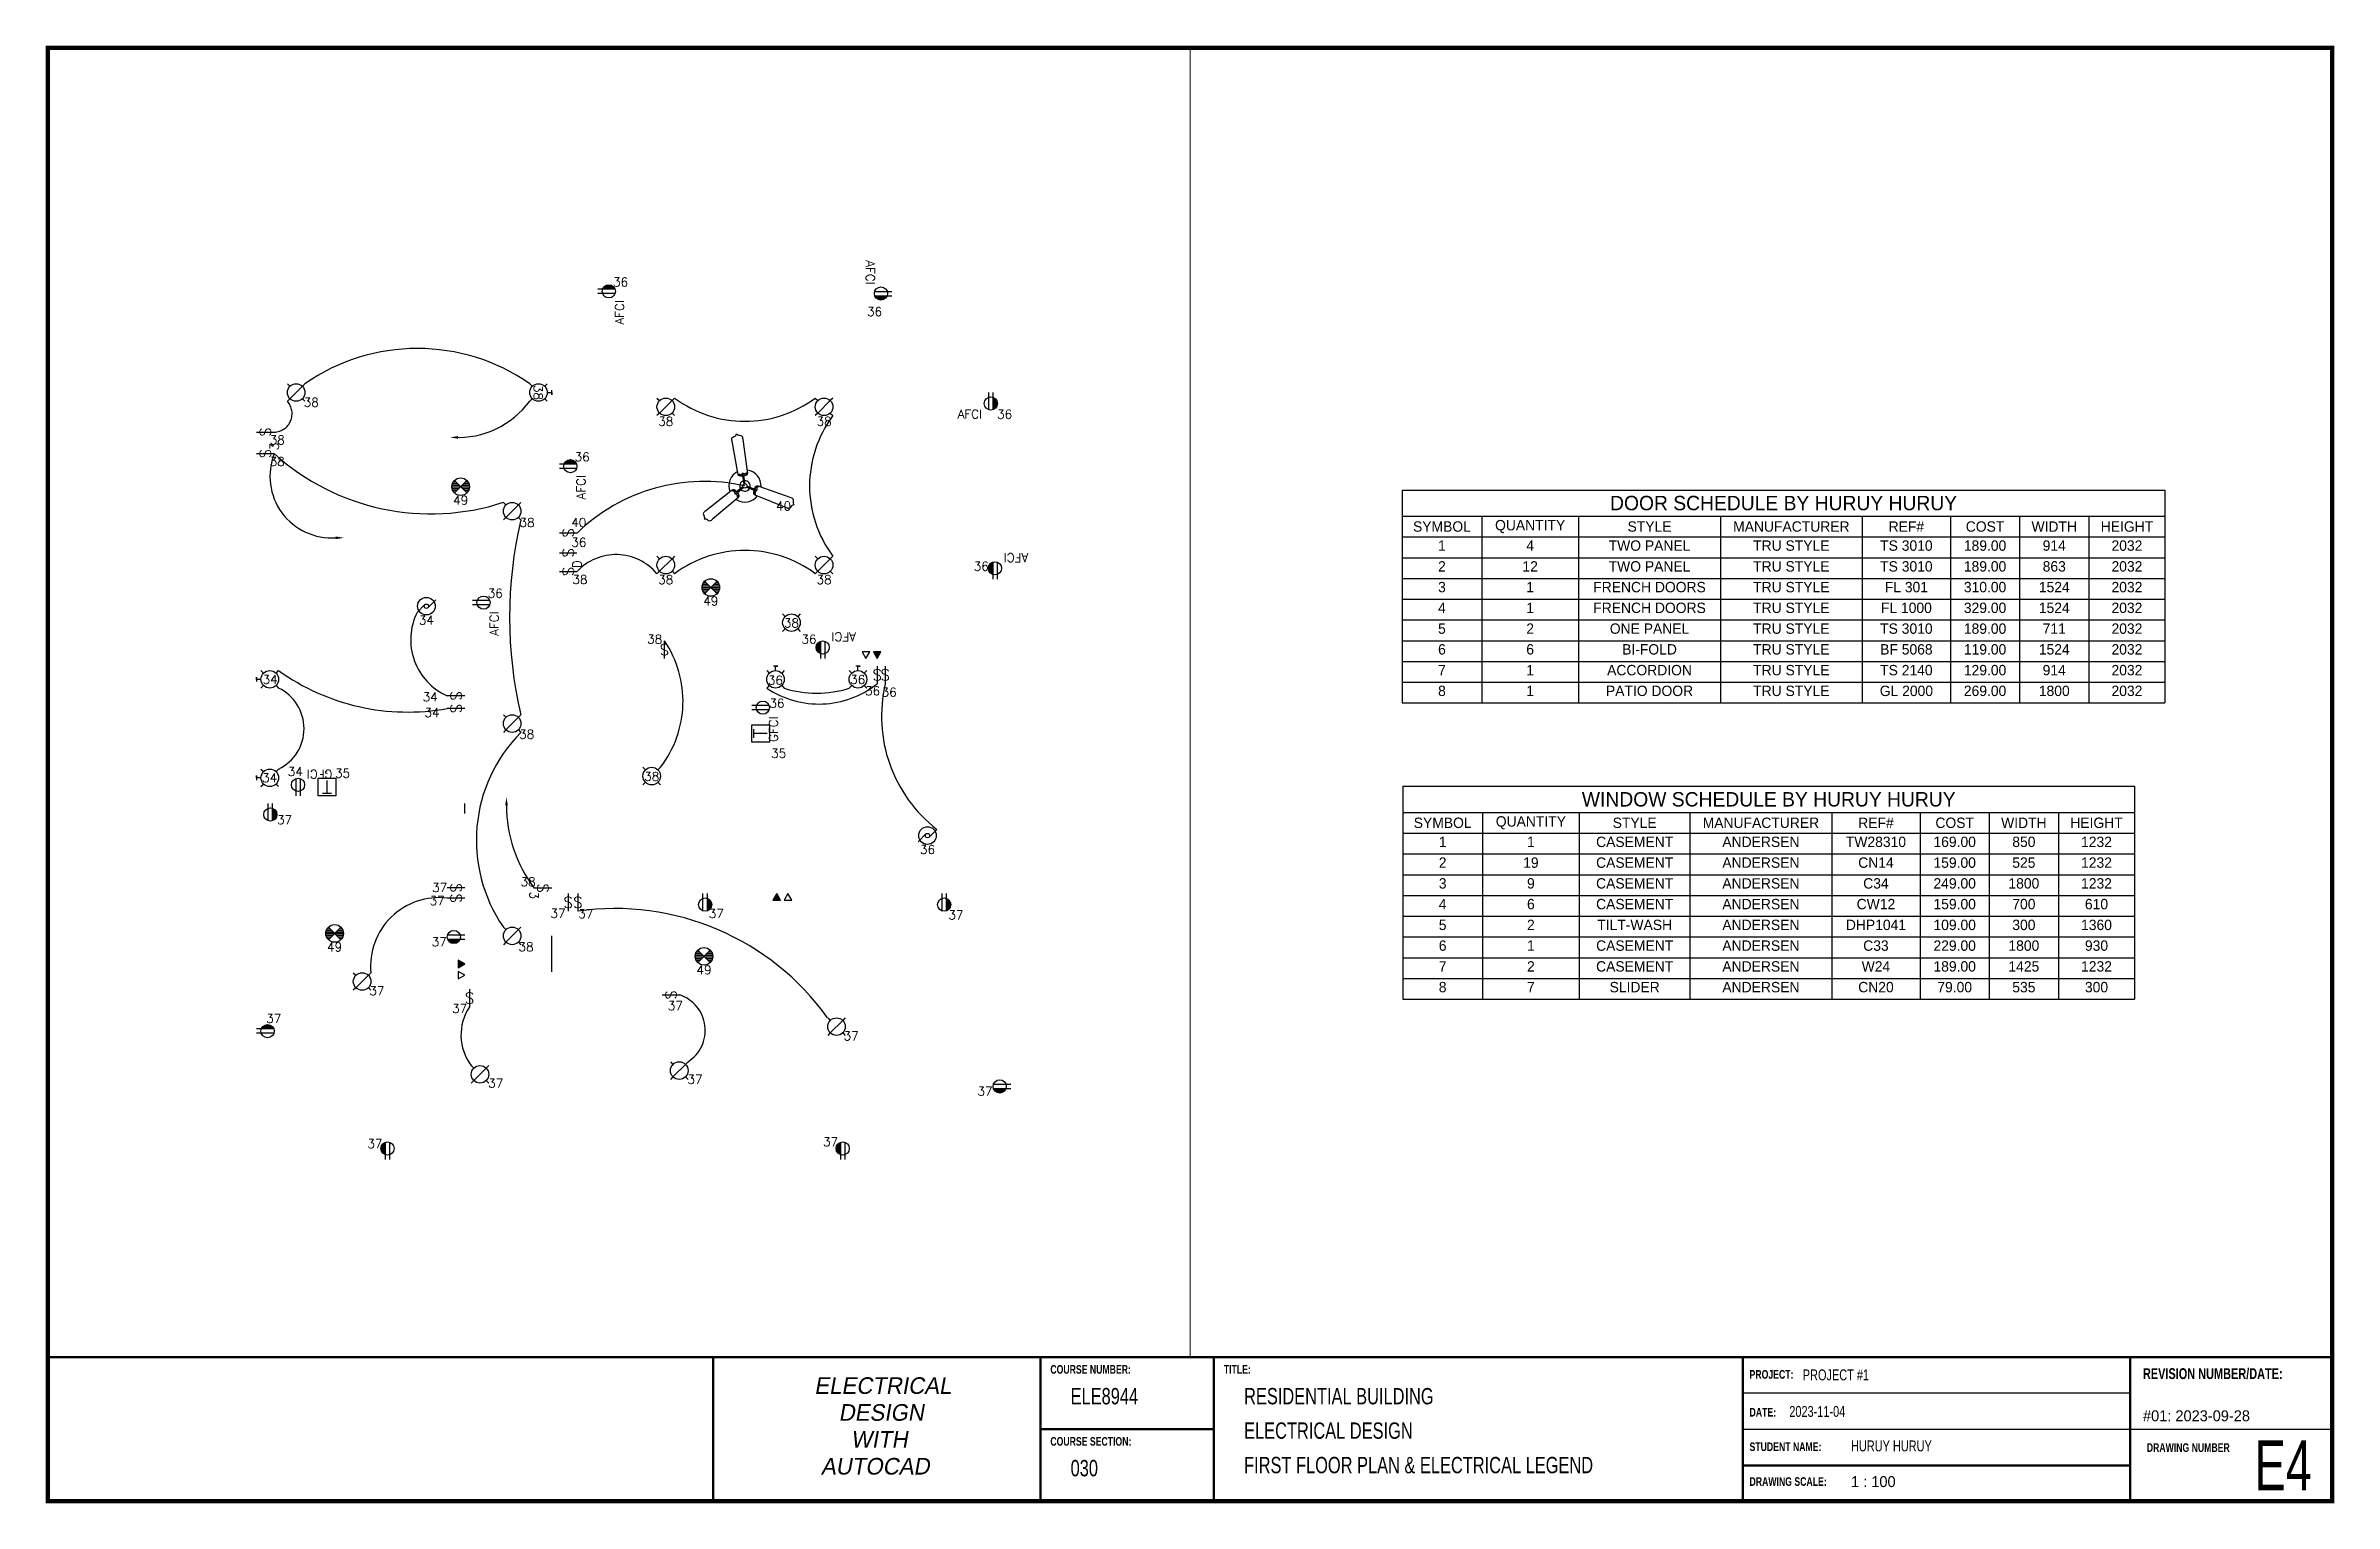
# Paper-space layout 'Second Floor Plan' of a CAD drawing. Header units: millimetres. Extents: x 5 to 418, y 4 to 267.
# The model-space entities are those that its viewports show. They can reach past a viewport. Long polylines and large blocks are cut down to what shows.
import ezdxf
from ezdxf.enums import TextEntityAlignment as Align

# ---------------------------------------------------------------- set-up
doc = ezdxf.new("R2010")
doc.units = ezdxf.units.MM
doc.header["$LTSCALE"] = 150
doc.header["$MEASUREMENT"] = 0
doc.linetypes.add('HIDDEN', pattern=[0.375, 0.25, -0.125])
for name, color, linetype in [('A-TL-LIN-BRDR', 5, 'Continuous'), ('A-TL-LIN-HORZ', 5, 'Continuous'), ('A-TL-LOGO', 5, 'Continuous'), ('A-TL-TXT-ARCH', 250, 'Continuous'), ('A-TL-TXT-RED', 1, 'Continuous'), ('A-VP-VPRT', 5, 'Continuous'), ('E-DA-OUT-SYM', 6, 'Continuous'), ('E-FP-SYM', 1, 'Continuous'), ('E-NL-CLG-SYM', 5, 'Continuous'), ('E-NP-CTL-SYM', 6, 'Continuous'), ('E-NP-OUT-SYM', 3, 'Continuous'), ('E-NW-CTL-CCT', 5, 'HIDDEN'), ('E-NW-CTL-FAN', 3, 'HIDDEN'), ('E-PH-OUT-SYM', 6, 'Continuous'), ('E-SM-TAB-CALC', 7, 'Continuous'), ('E-SM-TAB-DEXT', 7, 'Continuous')]:
    doc.layers.add(name, color=color, linetype=linetype)
doc.styles.add('ARCH', font='comic.ttf', dxfattribs={"height": 9})
doc.styles.add('Arial 0.10', font='arial.ttf', dxfattribs={"height": 0.1})
doc.styles.add('ROMAN S 100', font='romans.shx', dxfattribs={"height": 100})
doc.styles.add('ROMANS 100', font='romans.shx', dxfattribs={"height": 100})
doc.styles.add('ROMANS 125', font='romans.shx', dxfattribs={"height": 125})
doc.styles.add('TITLE', font='_romant.shx', dxfattribs={"oblique": 10, "bigfont": 'bigfont.shx'})
doc.styles.add('UNIV2', font='', dxfattribs={"width": 0.75, "height": 0.09375})
doc.styles.get('UNIV2').set_extended_font_data('Univers-Light-Normal', bold=True)

# ---------------------------------------------------------------- blocks, each defined once
blk = doc.blocks.new('TITLEBLOCK TABLOID 17X11')
at = {"layer": 'A-TL-LIN-BRDR', "const_width": 79.4}
blk.add_lwpolyline([(0, 0), (41910, 0), (41910, 26670), (0, 26670)], close=True, dxfattribs=at)
at = {"layer": 'A-TL-LIN-BRDR', "const_width": 41.5}
for points in [[(-2, 2642), (41910, 2642)], [(12208, 2642), (12208, 0)], [(18210, 2642), (18210, 0)], [(21393, 2642), (21393, 0)], [(31100, 2642), (31100, 0)], [(38207, 2642), (38207, 0)], [(18210, 1321), (21393, 1321)]]:
    blk.add_lwpolyline(points, dxfattribs=at)
at = {"layer": 'A-TL-LIN-HORZ'}
for p, q in [((38207, 1979), (31100, 1979)), ((41910, 1315), (31100, 1315))]:
    blk.add_line(p, q, dxfattribs=at)
at = {"layer": 'A-TL-LIN-HORZ', "const_width": 41.5}
blk.add_lwpolyline([(38207, 652), (31100, 652)], dxfattribs=at)
at = {"layer": 'A-TL-TXT-ARCH', "style": 'ARCH', "width": 0.75}
for tag, p, height in [('PROJECT#', (32199, 2216), 200), ('COURSE', (18765, 1776), 300), ('TITLE1', (21948, 1776), 300), ('YYYY-MM-DD', (31952, 1546), 200), ('TITLE2', (21948, 1143), 300), ('FULL_NAME', (33083, 913), 200), ('SECTION', (18765, 455), 300), ('TITLE3', (21948, 511), 300)]:
    blk.add_attdef(tag, p, '', height=height, dxfattribs=at)
at = {"layer": 'A-TL-TXT-ARCH', "style": 'ARCH'}
for tag, p in [('REVISION', (38440, 1465)), ('SCALE', (33083, 257))]:
    blk.add_attdef(tag, p, '', height=200, dxfattribs=at)
at = {"layer": 'A-TL-TXT-ARCH', "style": 'ARCH', "width": 0.7}
blk.add_attdef('#', text='', height=900, dxfattribs=at).set_placement((41014, 658), align=Align.MIDDLE_CENTER)
at = {"layer": 'A-TL-TXT-RED', "style": 'TITLE', "oblique": 10}
for s, p in [('ELECTRICAL', (14061, 1967)), ('DESIGN', (14508, 1474)), ('WITH ', (14732, 980)), ('AUTOCAD', (14183, 487))]:
    blk.add_text(s, height=304.8, dxfattribs=at).set_placement(p)
at = {"layer": 'A-TL-TXT-RED', "style": 'UNIV2', "width": 0.75}
for s, height, p in [('COURSE NUMBER:', 158.75, (18393, 2337)), ('TITLE:', 158.8, (21576, 2337)), ('PROJECT:', 158.8, (31222, 2245)), ('REVISION NUMBER/DATE:', 200, (38440, 2239)), ('DATE:', 158.8, (31222, 1551)), ('COURSE SECTION:', 158.75, (18393, 1016)), ('STUDENT NAME:', 158.75, (31222, 918)), ('DRAWING NUMBER', 158.75, (38511, 902)), ('DRAWING SCALE:', 158.75, (31222, 279))]:
    blk.add_text(s, height=height, dxfattribs=at).set_placement(p)
blk = doc.blocks.new('*U23')
blk.add_line((0, 0), (0, -200))
at = {"style": 'ROMANS 125'}
blk.add_text('S', height=125, dxfattribs=at).set_placement((0, -100), align=Align.MIDDLE_CENTER)
at = {"style": 'ROMANS 100'}
blk.add_text('D', height=100, dxfattribs=at).set_placement((39, -151), align=Align.TOP_LEFT)
blk.add_attdef('CIRCUIT', text='', height=100, dxfattribs=at).set_placement((1, -234), align=Align.TOP_CENTER)
at = {"style": 'ROMANS 100', "flags": 1}
for tag, p in [('SPECIAL', (1, -469)), ('ROOM', (1, -359))]:
    blk.add_attdef(tag, text='', height=100, dxfattribs=at).set_placement(p, align=Align.TOP_CENTER)
blk = doc.blocks.new('*U64')
for p, q in [((-100, 100), (-71, 71)), ((100, 100), (71, 71)), ((-71, -71), (-100, -100)), ((71, -71), (100, -100))]:
    blk.add_line(p, q)
blk.add_circle((0, 0), 100)
at = {"style": 'ROMANS 100'}
blk.add_attdef('CIRCUIT', text='', height=100, dxfattribs=at).set_placement((0, 0), align=Align.TOP_CENTER)
at = {"style": 'ROMANS 100', "flags": 1}
for tag, p in [('SPECIAL', (0, -235)), ('ROOM', (0, -125))]:
    blk.add_attdef(tag, text='', height=100, dxfattribs=at).set_placement(p, align=Align.TOP_CENTER)
blk = doc.blocks.new('*U65')
for p, q in [((-100, 100), (-71, 71)), ((25, 150), (-25, 150)), ((0, 100), (0, 150)), ((0, 150), (25, 150)), ((100, 100), (71, 71)), ((-71, -71), (-100, -100)), ((71, -71), (100, -100))]:
    blk.add_line(p, q)
blk.add_circle((0, 0), 100)
at = {"style": 'ROMANS 100'}
blk.add_attdef('CIRCUIT', text='', height=100, dxfattribs=at).set_placement((0, 0), align=Align.TOP_CENTER)
at = {"style": 'ROMANS 100', "flags": 1}
for tag, p in [('SPECIAL', (0, -235)), ('ROOM', (0, -125))]:
    blk.add_attdef(tag, text='', height=100, dxfattribs=at).set_placement(p, align=Align.TOP_CENTER)
blk = doc.blocks.new('*U66')
for p, q in [((-100, 100), (-71, 71)), ((-100, 100), (-71, 71)), ((71, 71), (-71, -71)), ((100, 100), (71, 71)), ((100, 100), (71, 71)), ((-71, -71), (-100, -100)), ((-71, -71), (-100, -100)), ((71, -71), (100, -100)), ((71, -71), (100, -100))]:
    blk.add_line(p, q)
blk.add_circle((0, 0), 100)
blk.add_circle((0, 0), 100)
at = {"style": 'ROMANS 100'}
blk.add_attdef('CIRCUIT', text='', height=100, dxfattribs=at).set_placement((0, 0), align=Align.TOP_CENTER)
at = {"style": 'ROMANS 100', "flags": 1}
for tag, p in [('SPECIAL', (0, -235)), ('ROOM', (0, -125))]:
    blk.add_attdef(tag, text='', height=100, dxfattribs=at).set_placement(p, align=Align.TOP_CENTER)
blk = doc.blocks.new('*U20')
blk.add_line((0, 0), (0, -200))
at = {"style": 'ROMANS 125'}
blk.add_text('S', height=125, dxfattribs=at).set_placement((0, -100), align=Align.MIDDLE_CENTER)
at = {"style": 'ROMANS 100'}
blk.add_attdef('CIRCUIT', text='', height=100, dxfattribs=at).set_placement((1, -234), align=Align.TOP_CENTER)
at = {"style": 'ROMANS 100', "flags": 1}
for tag, p in [('SPECIAL', (1, -469)), ('ROOM', (1, -359))]:
    blk.add_attdef(tag, text='', height=100, dxfattribs=at).set_placement(p, align=Align.TOP_CENTER)
blk = doc.blocks.new('EXHAUST FAN')
for p, q in [((-106, -71), (-18, 18)), ((18, -18), (106, 71))]:
    blk.add_line(p, q)
for radius in [100, 25]:
    blk.add_circle((0, 0), radius)
at = {"style": 'ROMANS 100'}
blk.add_attdef('CIRCUIT', text='', height=100, dxfattribs=at).set_placement((0, -159), align=Align.MIDDLE_CENTER)
at = {"style": 'ROMANS 100', "flags": 1}
for tag, p in [('ROOM', (0, -269)), ('SPECIAL', (0, -395))]:
    blk.add_attdef(tag, text='', height=100, dxfattribs=at).set_placement(p, align=Align.MIDDLE_CENTER)
blk = doc.blocks.new('*U82')
for p, q in [((-25, -196), (-25, 0)), ((-25, -196), (-25, 0)), ((25, -196), (25, 0))]:
    blk.add_line(p, q)
blk.add_circle((0, -125), 75)
at = {"style": 'ROMANS 100'}
blk.add_text('GFCI', height=100, dxfattribs=at).set_placement((-100, -196), align=Align.TOP_RIGHT)
blk.add_attdef('CIRCUIT', text='', height=100, dxfattribs=at).set_placement((229, -219), align=Align.TOP_CENTER)
at = {"style": 'ROMANS 100', "flags": 1}
for tag, p in [('SPECIAL', (229, -454)), ('ROOM', (229, -343))]:
    blk.add_attdef(tag, text='', height=100, dxfattribs=at).set_placement(p, align=Align.TOP_CENTER)
blk = doc.blocks.new('*U85')
h = blk.add_hatch(color=256)
h.dxf.hatch_style = 1
h.paths.add_polyline_path([(25, -196, 0.317837), (75, -125, 0.317837), (25, -54)])
for p, q in [((-25, -196), (-25, 0)), ((25, -196), (25, 0))]:
    blk.add_line(p, q)
blk.add_circle((0, -125), 75)
at = {"style": 'ROMANS 100'}
blk.add_text('AFCI', height=100, dxfattribs=at).set_placement((-100, -196), align=Align.TOP_RIGHT)
blk.add_attdef('CIRCUIT', text='', height=100, dxfattribs=at).set_placement((229, -219), align=Align.TOP_CENTER)
at = {"style": 'ROMANS 100', "flags": 1}
for tag, p in [('SPECIAL', (229, -454)), ('ROOM', (229, -343))]:
    blk.add_attdef(tag, text='', height=100, dxfattribs=at).set_placement(p, align=Align.TOP_CENTER)
blk = doc.blocks.new('*U83')
for p, q in [((-25, -196), (-25, 0)), ((-25, -196), (-25, 0)), ((25, -196), (25, 0))]:
    blk.add_line(p, q)
blk.add_circle((0, -125), 75)
at = {"style": 'ROMANS 100'}
blk.add_text('AFCI', height=100, dxfattribs=at).set_placement((-100, -196), align=Align.TOP_RIGHT)
blk.add_attdef('CIRCUIT', text='', height=100, dxfattribs=at).set_placement((229, -219), align=Align.TOP_CENTER)
at = {"style": 'ROMANS 100', "flags": 1}
for tag, p in [('SPECIAL', (229, -454)), ('ROOM', (229, -343))]:
    blk.add_attdef(tag, text='', height=100, dxfattribs=at).set_placement(p, align=Align.TOP_CENTER)
blk = doc.blocks.new('*U79')
for p, q in [((-271, 113), (-184, 80)), ((-266, 126), (-179, 93)), ((-160, 19), (178, -117)), ((-121, 123), (222, 0))]:
    blk.add_line(p, q)
for centre, radius in [((-180, 48), 2.62), ((-169, 82), 3.9), ((-169, 82), 3.9), ((-155, 115), 2.62)]:
    blk.add_circle(centre, radius)
for points in [[(-185, 81), (-188, 36), (-160, 19)], [(-180, 94), (-153, 129), (-121, 123)], [(178, -117), (218, -125), (251, -91), (270, -85)], [(222, 0), (258, -21), (259, -68), (270, -85)]]:
    blk.add_spline(points, degree=3)
for points in [[(-184, 80), (-178, 78), (-187, 63), (-186, 40), (-177, 32), (-168, 30), (-174, 40), (-172, 52), (-168, 64), (-160, 73), (-153, 76)], [(-179, 93), (-173, 91), (-170, 108), (-154, 125), (-142, 125), (-134, 120), (-145, 117), (-151, 107), (-157, 95), (-157, 83), (-153, 76)]]:
    blk.add_open_spline(points, degree=3)
blk = doc.blocks.new('*U78')
at = {"color": 0, "linetype": 'ByBlock', "lineweight": -2, "transparency": 16777216}
for p, rotation in [((-1259, 928), 120), ((-1481, 426), 240)]:
    blk.add_blockref('*U79', p, dxfattribs=dict(at, rotation=rotation))
blk.add_blockref('*U79', (-935, 485), dxfattribs=at)
blk = doc.blocks.new('*U73')
blk.add_circle((0, 0), 24.4)
for radius, start, end in [(183, 116.8306, 201.4366), (59.6, 105.8787, 212.3885), (59.6, 345.8787, 92.3885), (183, 356.8306, 81.4366), (183, 236.8306, 321.4366), (59.6, 225.8787, 332.3885)]:
    blk.add_arc((0, 0), radius, start, end)
blk.add_blockref('*U78', (1225, -613))
at = {"style": 'Arial 0.10'}
blk.add_text('CIRCUIT', height=0.1, dxfattribs=at).set_placement((27, -6), align=Align.BOTTOM_LEFT)
at = {"style": 'ROMAN S 100'}
blk.add_attdef('CIRCUIT', text='', height=100, dxfattribs=at).set_placement((439, -228), align=Align.MIDDLE_CENTER)
at = {"style": 'ROMAN S 100', "flags": 1}
for tag, p in [('SPECIAL', (439, -496)), ('ROOM', (439, -357))]:
    blk.add_attdef(tag, text='', height=100, dxfattribs=at).set_placement(p, align=Align.MIDDLE_CENTER)
blk = doc.blocks.new('*U95')
h = blk.add_hatch(color=256)
h.dxf.hatch_style = 1
h.paths.add_polyline_path([(25, -196, 0.317837), (75, -125, 0.317837), (25, -54)])
for p, q in [((-25, -196), (-25, 0)), ((25, -196), (25, 0))]:
    blk.add_line(p, q)
blk.add_circle((0, -125), 75)
at = {"style": 'ROMANS 100'}
blk.add_attdef('CIRCUIT', text='', height=100, dxfattribs=at).set_placement((229, -219), align=Align.TOP_CENTER)
at = {"style": 'ROMANS 100', "flags": 1}
for tag, p in [('SPECIAL', (229, -454)), ('ROOM', (229, -343))]:
    blk.add_attdef(tag, text='', height=100, dxfattribs=at).set_placement(p, align=Align.TOP_CENTER)
blk = doc.blocks.new('*U21')
blk.add_line((0, 0), (0, -200))
blk.add_line((0, 0), (0, -200))
at = {"style": 'ROMANS 125'}
blk.add_text('S', height=125, dxfattribs=at).set_placement((0, -100), align=Align.MIDDLE_CENTER)
blk.add_text('S', height=125, dxfattribs=at).set_placement((0, -100), align=Align.MIDDLE_CENTER)
at = {"style": 'ROMANS 100'}
blk.add_text('3', height=100, dxfattribs=at).set_placement((39, -151), align=Align.TOP_LEFT)
blk.add_attdef('CIRCUIT', text='', height=100, dxfattribs=at).set_placement((1, -234), align=Align.TOP_CENTER)
at = {"style": 'ROMANS 100', "flags": 1}
for tag, p in [('SPECIAL', (1, -469)), ('ROOM', (1, -359))]:
    blk.add_attdef(tag, text='', height=100, dxfattribs=at).set_placement(p, align=Align.TOP_CENTER)
blk = doc.blocks.new('TERMOSTAT')
for p, q in [((-50, -25), (50, -25)), ((0, -175), (0, -25))]:
    blk.add_line(p, q)
blk.add_lwpolyline([(-100, 0), (100, 0), (100, -200), (-100, -200)], close=True)
at = {"style": 'ROMANS 100'}
blk.add_attdef('CIRCUIT', text='', height=100, dxfattribs=at).set_placement((9, -223), align=Align.TOP_CENTER)
at = {"style": 'ROMANS 100', "flags": 1}
for tag, p in [('ROOM', (9, -374)), ('SPECIAL', (9, -527))]:
    blk.add_attdef(tag, text='', height=100, dxfattribs=at).set_placement(p, align=Align.TOP_CENTER)
blk = doc.blocks.new('SMOKE ALARM & CO DETECTOR')
h = blk.add_hatch()
h.set_pattern_fill('LINE', color=256, scale=150)
h.set_pattern_definition([(0, (-3038.077, -8218.569), (0, 18.75), [])])
h.paths.add_polyline_path([(-71, 71, 0.198912), (-100, 0, 0.198912), (-71, -71), (0, 0)])
h.paths.add_polyline_path([(0, 0), (71, -71, 0.198912), (100, 0, 0.198912), (71, 71)])
for p, q in [((-71, 71), (71, -71)), ((71, 71), (-71, -71))]:
    blk.add_line(p, q)
blk.add_circle((0, 0), 100)
at = {"style": 'ROMANS 100'}
blk.add_attdef('CIRCUIT', text='', height=100, dxfattribs=at).set_placement((0, -154), align=Align.MIDDLE_CENTER)
at = {"style": 'ROMANS 100', "flags": 1}
for tag, p in [('ROOM', (0, -273)), ('SPECIAL', (0, -389))]:
    blk.add_attdef(tag, text='', height=100, dxfattribs=at).set_placement(p, align=Align.MIDDLE_CENTER)
blk = doc.blocks.new('*U62')
blk.add_lwpolyline([(0, 0), (-43, -75), (43, -75)], close=True)
at = {"style": 'ROMANS 100', "flags": 1}
for tag, p in [('SPECIAL', (4, -207)), ('ROOM', (4, -97))]:
    blk.add_attdef(tag, text='', height=100, dxfattribs=at).set_placement(p, align=Align.TOP_CENTER)
blk = doc.blocks.new('COMMUNICATION')
h = blk.add_hatch(color=256)
h.dxf.hatch_style = 1
h.paths.add_polyline_path([(-43, -75), (43, -75), (0, 0)])
blk.add_lwpolyline([(0, 0), (-43, -75), (43, -75)], close=True)
at = {"style": 'ROMANS 100', "flags": 1}
for tag, p in [('SPECIAL', (4, -207)), ('ROOM', (4, -97))]:
    blk.add_attdef(tag, text='', height=100, dxfattribs=at).set_placement(p, align=Align.TOP_CENTER)
blk = doc.blocks.new('*T126')
at = {"layer": 'E-SM-TAB-CALC', "color": 0, "linetype": 'ByBlock', "lineweight": -2, "transparency": 16777216}
for p, q in [((0, 0), (13759, 0)), ((0, 0), (0, -3841)), ((13759, 0), (13759, -3841)), ((0, -471), (13759, -471)), ((1435, -471), (1435, -3841)), ((3182, -471), (3182, -3841)), ((5741, -471), (5741, -3841)), ((8299, -471), (8299, -3841)), ((9890, -471), (9890, -3841)), ((11138, -471), (11138, -3841)), ((12386, -471), (12386, -3841)), ((0, -846), (13759, -846)), ((0, -1220), (13759, -1220)), ((0, -1595), (13759, -1595)), ((0, -1969), (13759, -1969)), ((0, -2343), (13759, -2343)), ((0, -2718), (13759, -2718)), ((0, -3092), (13759, -3092)), ((0, -3467), (13759, -3467)), ((0, -3841), (13759, -3841))]:
    blk.add_line(p, q, dxfattribs=at)
at = {"layer": 'E-SM-TAB-CALC', "color": 0, "transparency": 16777216}
for s, insert, char_height, width, attachment_point in [('DOOR SCHEDULE BY HURUY HURUY ', (6880, -236), 260, 13634.4, 5), ('SYMBOL', (718, -659), 187.2, 1310.4, 5), ('QUANTITY', (2309, -659), 187.2, 1622.4, 5), ('STYLE', (4462, -659), 187.2, 2433.6, 5), ('MANUFACTURER', (7020, -659), 187.2, 2433.6, 5), ('REF#', (9095, -659), 187.2, 1466.4, 5), ('COST', (10514, -659), 187.2, 1123.2, 5), ('WIDTH', (11762, -659), 187.2, 1123.2, 5), ('HEIGHT', (13073, -659), 187.2, 1248, 5), ('1', (718, -908), 187, 1310.4, 2), ('4', (2309, -908), 187, 1622.4, 2), ('TWO PANEL', (4462, -908), 187.2, 2433.6, 2), ('TRU STYLE', (7020, -908), 187.2, 2433.6, 2), ('TS 3010', (9095, -908), 187.2, 1466.4, 2), ('189.00', (10514, -908), 187.2, 1123.2, 2), ('914', (11762, -908), 187.2, 1123.2, 2), ('2032', (13073, -908), 187.2, 1248, 2), ('2', (718, -1283), 187, 1310.4, 2), ('12', (2309, -1283), 187.2, 1622.4, 2), ('TWO PANEL', (4462, -1283), 187.2, 2433.6, 2), ('TRU STYLE', (7020, -1283), 187.2, 2433.6, 2), ('TS 3010', (9095, -1283), 187.2, 1466.4, 2), ('189.00', (10514, -1283), 187.2, 1123.2, 2), ('863', (11762, -1283), 187.2, 1123.2, 2), ('2032', (13073, -1283), 187.2, 1248, 2), ('3', (718, -1657), 187, 1310.4, 2), ('1', (2309, -1657), 187, 1622.4, 2), ('FRENCH DOORS', (4462, -1657), 187.2, 2433.6, 2), ('TRU STYLE', (7020, -1657), 187.2, 2433.6, 2), ('FL 301', (9095, -1657), 187.2, 1466.4, 2), ('310.00', (10514, -1657), 187.2, 1123.2, 2), ('1524', (11762, -1657), 187.2, 1123.2, 2), ('2032', (13073, -1657), 187.2, 1248, 2), ('4', (718, -2031), 187, 1310.4, 2), ('1', (2309, -2031), 187, 1622.4, 2), ('FRENCH DOORS', (4462, -2031), 187.2, 2433.6, 2), ('TRU STYLE', (7020, -2031), 187.2, 2433.6, 2), ('FL 1000', (9095, -2031), 187.2, 1466.4, 2), ('329.00', (10514, -2031), 187.2, 1123.2, 2), ('1524', (11762, -2031), 187.2, 1123.2, 2), ('2032', (13073, -2031), 187.2, 1248, 2), ('5', (718, -2406), 187, 1310.4, 2), ('2', (2309, -2406), 187, 1622.4, 2), ('ONE PANEL', (4462, -2406), 187.2, 2433.6, 2), ('TRU STYLE', (7020, -2406), 187.2, 2433.6, 2), ('TS 3010', (9095, -2406), 187.2, 1466.4, 2), ('189.00', (10514, -2406), 187.2, 1123.2, 2), ('711', (11762, -2406), 187.2, 1123.2, 2), ('2032', (13073, -2406), 187.2, 1248, 2), ('6', (718, -2780), 187, 1310.4, 2), ('6', (2309, -2780), 187, 1622.4, 2), ('BI-FOLD', (4462, -2780), 187.2, 2433.6, 2), ('TRU STYLE', (7020, -2780), 187.2, 2433.6, 2), ('BF 5068', (9095, -2780), 187.2, 1466.4, 2), ('119.00', (10514, -2780), 187.2, 1123.2, 2), ('1524', (11762, -2780), 187.2, 1123.2, 2), ('2032', (13073, -2780), 187.2, 1248, 2), ('7', (718, -3155), 187, 1310.4, 2), ('1', (2309, -3155), 187, 1622.4, 2), ('ACCORDION', (4462, -3155), 187.2, 2433.6, 2), ('TRU STYLE', (7020, -3155), 187.2, 2433.6, 2), ('TS 2140', (9095, -3155), 187.2, 1466.4, 2), ('129.00', (10514, -3155), 187.2, 1123.2, 2), ('914', (11762, -3155), 187.2, 1123.2, 2), ('2032', (13073, -3155), 187.2, 1248, 2), ('8', (718, -3529), 187, 1310.4, 2), ('1', (2309, -3529), 187, 1622.4, 2), ('PATIO DOOR', (4462, -3529), 187.2, 2433.6, 2), ('TRU STYLE', (7020, -3529), 187.2, 2433.6, 2), ('GL 2000', (9095, -3529), 187.2, 1466.4, 2), ('269.00', (10514, -3529), 187.2, 1123.2, 2), ('1800', (11762, -3529), 187.2, 1123.2, 2), ('2032', (13073, -3529), 187.2, 1248, 2)]:
    blk.add_mtext(s, dxfattribs=dict(at, insert=insert, char_height=char_height, width=width, attachment_point=attachment_point))
blk = doc.blocks.new('*T127')
at = {"layer": 'E-SM-TAB-DEXT', "color": 0, "linetype": 'ByBlock', "lineweight": -2, "transparency": 16777216}
for p, q in [((0, 0), (13198, 0)), ((0, 0), (0, -3841)), ((13198, 0), (13198, -3841)), ((0, -471), (13198, -471)), ((1435, -471), (1435, -3841)), ((3182, -471), (3182, -3841)), ((5179, -471), (5179, -3841)), ((7738, -471), (7738, -3841)), ((9329, -471), (9329, -3841)), ((10577, -471), (10577, -3841)), ((11825, -471), (11825, -3841)), ((0, -846), (13198, -846)), ((0, -1220), (13198, -1220)), ((0, -1595), (13198, -1595)), ((0, -1969), (13198, -1969)), ((0, -2343), (13198, -2343)), ((0, -2718), (13198, -2718)), ((0, -3092), (13198, -3092)), ((0, -3467), (13198, -3467)), ((0, -3841), (13198, -3841))]:
    blk.add_line(p, q, dxfattribs=at)
at = {"layer": 'E-SM-TAB-DEXT', "color": 0, "transparency": 16777216}
for s, insert, char_height, width, attachment_point in [('WINDOW SCHEDULE BY HURUY HURUY ', (6599, -236), 260, 13072.8, 5), ('SYMBOL', (718, -659), 187.2, 1310.4, 5), ('QUANTITY', (2309, -659), 187.2, 1622.4, 5), ('STYLE', (4181, -659), 187.2, 1872, 5), ('MANUFACTURER', (6458, -659), 187.2, 2433.6, 5), ('REF#', (8533, -659), 187.2, 1466.4, 5), ('COST', (9953, -659), 187.2, 1123.2, 5), ('WIDTH', (11201, -659), 187.2, 1123.2, 5), ('HEIGHT', (12511, -659), 187.2, 1248, 5), ('1', (718, -908), 187, 1310.4, 2), ('1', (2309, -908), 187, 1622.4, 2), ('CASEMENT', (4181, -908), 187.2, 1872, 2), ('ANDERSEN', (6458, -908), 187.2, 2433.6, 2), ('TW28310', (8533, -908), 187.2, 1466.4, 2), ('169.00', (9953, -908), 187.2, 1123.2, 2), ('850', (11201, -908), 187.2, 1123.2, 2), ('1232', (12511, -908), 187.2, 1248, 2), ('2', (718, -1283), 187, 1310.4, 2), ('19', (2309, -1283), 187.2, 1622.4, 2), ('CASEMENT', (4181, -1283), 187.2, 1872, 2), ('ANDERSEN', (6458, -1283), 187.2, 2433.6, 2), ('CN14', (8533, -1283), 187.2, 1466.4, 2), ('159.00', (9953, -1283), 187.2, 1123.2, 2), ('525', (11201, -1283), 187.2, 1123.2, 2), ('1232', (12511, -1283), 187.2, 1248, 2), ('3', (718, -1657), 187, 1310.4, 2), ('9', (2309, -1657), 187, 1622.4, 2), ('CASEMENT', (4181, -1657), 187.2, 1872, 2), ('ANDERSEN', (6458, -1657), 187.2, 2433.6, 2), ('C34', (8533, -1657), 187.2, 1466.4, 2), ('249.00', (9953, -1657), 187.2, 1123.2, 2), ('1800', (11201, -1657), 187.2, 1123.2, 2), ('1232', (12511, -1657), 187.2, 1248, 2), ('4', (718, -2031), 187, 1310.4, 2), ('6', (2309, -2031), 187, 1622.4, 2), ('CASEMENT', (4181, -2031), 187.2, 1872, 2), ('ANDERSEN', (6458, -2031), 187.2, 2433.6, 2), ('CW12', (8533, -2031), 187.2, 1466.4, 2), ('159.00', (9953, -2031), 187.2, 1123.2, 2), ('700', (11201, -2031), 187.2, 1123.2, 2), ('610', (12511, -2031), 187.2, 1248, 2), ('5', (718, -2406), 187, 1310.4, 2), ('2', (2309, -2406), 187, 1622.4, 2), ('TILT-WASH', (4181, -2406), 187.2, 1872, 2), ('ANDERSEN', (6458, -2406), 187.2, 2433.6, 2), ('DHP1041', (8533, -2406), 187.2, 1466.4, 2), ('109.00', (9953, -2406), 187.2, 1123.2, 2), ('300', (11201, -2406), 187.2, 1123.2, 2), ('1360', (12511, -2406), 187.2, 1248, 2), ('6', (718, -2780), 187, 1310.4, 2), ('1', (2309, -2780), 187, 1622.4, 2), ('CASEMENT', (4181, -2780), 187.2, 1872, 2), ('ANDERSEN', (6458, -2780), 187.2, 2433.6, 2), ('C33', (8533, -2780), 187.2, 1466.4, 2), ('229.00', (9953, -2780), 187.2, 1123.2, 2), ('1800', (11201, -2780), 187.2, 1123.2, 2), ('930', (12511, -2780), 187.2, 1248, 2), ('7', (718, -3155), 187, 1310.4, 2), ('2', (2309, -3155), 187, 1622.4, 2), ('CASEMENT', (4181, -3155), 187.2, 1872, 2), ('ANDERSEN', (6458, -3155), 187.2, 2433.6, 2), ('W24', (8533, -3155), 187.2, 1466.4, 2), ('189.00', (9953, -3155), 187.2, 1123.2, 2), ('1425', (11201, -3155), 187.2, 1123.2, 2), ('1232', (12511, -3155), 187.2, 1248, 2), ('8', (718, -3529), 187, 1310.4, 2), ('7', (2309, -3529), 187, 1622.4, 2), ('SLIDER', (4181, -3529), 187.2, 1872, 2), ('ANDERSEN', (6458, -3529), 187.2, 2433.6, 2), ('CN20', (8533, -3529), 187.2, 1466.4, 2), ('79.00', (9953, -3529), 187.2, 1123.2, 2), ('535', (11201, -3529), 187.2, 1123.2, 2), ('300', (12511, -3529), 187.2, 1248, 2)]:
    blk.add_mtext(s, dxfattribs=dict(at, insert=insert, char_height=char_height, width=width, attachment_point=attachment_point))

msp = doc.modelspace()

# ---------------------------------------------------------------- linework, layer by layer
at = {"layer": 'E-NL-CLG-SYM'}
msp.add_line((60332, 17074), (60332, 17187), dxfattribs=at)
at = {"layer": 'E-NW-CTL-CCT'}
msp.add_line((61320, 15274), (61320, 15681), dxfattribs=at)
for centre, radius, start, end in [((59792, 20121), 2241, 55.2329, 124.7671), ((58158, 21621), 210, 271.4956, 42.1072), ((60254, 22366), 1015, 267.1056, 323.4761), ((63517, 22875), 1341, 233.3621, 306.6379), ((65593, 20799), 1341, 143.3621, 216.6379), ((58817, 20909), 701, 158.5162, 273.9256), ((59945, 23136), 2655, 227.8846, 288.1086), ((65614, 19304), 4774, 166.5828, 193.4172), ((63517, 18724), 1341, 53.3621, 126.6379), ((62051, 19413), 605, 39.6437, 137.1344), ((61587, 18349), 1226, 322.325, 34.1324), ((59682, 20746), 2519, 234.3323, 280.2899), ((57995, 18039), 509, 295.4114, 64.5886), ((64359, 19382), 1064, 236.0244, 308.5313), ((64333, 19644), 1203, 252.1525, 287.8475), ((62203, 16768), 1740, 135.1137, 214.5703), ((62380, 17167), 1574, 180, 216.8212), ((60038, 15338), 778, 83.0638, 185.6094), ((62038, 13015), 2977, 35.6363, 98.1338), ((60866, 14554), 578, 146.3316, 216.9919), ((62642, 14607), 424, 302.4934, 71.541)]:
    msp.add_arc(centre, radius, start, end, dxfattribs=at)
for points in [[(60254, 21336), (60254, 21366), (60164, 21351)], [(58865, 20224), (58865, 20194), (58955, 20209)], [(60791, 17167), (60821, 17167), (60806, 17257)]]:
    msp.add_solid(points, dxfattribs=at)
at = {"layer": 'E-NW-CTL-FAN'}
for centre, radius, start, end in [((63058, 18764), 2086, 77.2832, 134.0409), ((60416, 19050), 700, 153.6149, 246.0725), ((66695, 18177), 1625, 166.7419, 232.1999)]:
    msp.add_arc(centre, radius, start, end, dxfattribs=at)

# ---------------------------------------------------------------- block references
for name, p in [('*T126', (33091, -12230)), ('*T127', (33104, -17575))]:
    msp.add_blockref(name, p)
at = {"layer": 'E-DA-OUT-SYM'}
for p, rotation in [((65021, 18837), 180), ((60332, 15362), 270)]:
    msp.add_blockref('COMMUNICATION', p, dxfattribs=dict(at, rotation=rotation))
msp.add_blockref('COMMUNICATION', (63878, 16162), dxfattribs=at)
at = {"layer": 'E-FP-SYM'}
for p in [(60285, 20790), (63129, 19644), (58851, 15709), (63052, 15448)]:
    msp.add_blockref('SMOKE ALARM & CO DETECTOR', p, dxfattribs=at).add_auto_attribs({'CIRCUIT': '49'})
at = {"layer": 'E-NL-CLG-SYM'}
ref = msp.add_blockref('*U66', (58414, 21862), dxfattribs=at)
ref.add_attrib('CIRCUIT', '38', dxfattribs={"layer": '0', "height": 100, "style": 'ROMANS 100'}).set_placement((58585, 21800), align=Align.TOP_CENTER)
ref = msp.add_blockref('*U65', (61170, 21862), dxfattribs=dict(at, rotation=270))
ref.add_attrib('CIRCUIT', '38', dxfattribs={"layer": '0', "height": 100, "rotation": 270, "style": 'ROMANS 100'}).set_placement((61216, 21862), align=Align.TOP_CENTER)
ref = msp.add_blockref('*U66', (62617, 21699), dxfattribs=at)
ref.add_attrib('CIRCUIT', '38', dxfattribs={"layer": '0', "height": 100, "style": 'ROMANS 100'}).set_placement((62617, 21583), align=Align.TOP_CENTER)
ref = msp.add_blockref('*U66', (64417, 21699), dxfattribs=at)
ref.add_attrib('CIRCUIT', '38', dxfattribs={"layer": '0', "height": 100, "style": 'ROMANS 100'}).set_placement((64417, 21583), align=Align.TOP_CENTER)
ref = msp.add_blockref('*U20', (57964, 21412), dxfattribs=dict(at, rotation=90.00000000000001))
ref.add_attrib('CIRCUIT', '38', dxfattribs={"layer": '0', "height": 100, "style": 'ROMANS 100'}).set_placement((58198, 21372), align=Align.TOP_CENTER)
ref = msp.add_blockref('*U21', (57964, 21166), dxfattribs=dict(at, rotation=90.00000000000001))
ref.add_attrib('CIRCUIT', '38', dxfattribs={"layer": '0', "height": 100, "style": 'ROMANS 100'}).set_placement((58198, 21126), align=Align.TOP_CENTER)
ref = msp.add_blockref('*U66', (60870, 20512), dxfattribs=at)
ref.add_attrib('CIRCUIT', '38', dxfattribs={"layer": '0', "height": 100, "style": 'ROMANS 100'}).set_placement((61040, 20432), align=Align.TOP_CENTER)
ref = msp.add_blockref('*U23', (61407, 19825), dxfattribs=dict(at, rotation=90.00000000000001))
ref.add_attrib('CIRCUIT', '38', dxfattribs={"layer": '0', "height": 100, "style": 'ROMANS 100'}).set_placement((61641, 19785), align=Align.TOP_CENTER)
ref = msp.add_blockref('*U66', (62617, 19899), dxfattribs=at)
ref.add_attrib('CIRCUIT', '38', dxfattribs={"layer": '0', "height": 100, "style": 'ROMANS 100'}).set_placement((62617, 19783), align=Align.TOP_CENTER)
ref = msp.add_blockref('*U66', (64417, 19899), dxfattribs=at)
ref.add_attrib('CIRCUIT', '38', dxfattribs={"layer": '0', "height": 100, "style": 'ROMANS 100'}).set_placement((64417, 19783), align=Align.TOP_CENTER)
ref = msp.add_blockref('*U64', (64046, 19244), dxfattribs=at)
ref.add_attrib('CIRCUIT', '38', dxfattribs={"layer": '0', "height": 100, "style": 'ROMANS 100'}).set_placement((64046, 19290), align=Align.TOP_CENTER)
ref = msp.add_blockref('*U20', (62602, 18837), dxfattribs=dict(at, rotation=180))
ref.add_attrib('CIRCUIT', '38', dxfattribs={"layer": '0', "height": 100, "style": 'ROMANS 100'}).set_placement((62491, 19106), align=Align.TOP_CENTER)
ref = msp.add_blockref('*U65', (63865, 18599), dxfattribs=at)
ref.add_attrib('CIRCUIT', '36', dxfattribs={"layer": '0', "height": 100, "style": 'ROMANS 100'}).set_placement((63864, 18639), align=Align.TOP_CENTER)
ref = msp.add_blockref('*U65', (64802, 18599), dxfattribs=at)
ref.add_attrib('CIRCUIT', '36', dxfattribs={"layer": '0', "height": 100, "style": 'ROMANS 100'}).set_placement((64799, 18647), align=Align.TOP_CENTER)
ref = msp.add_blockref('*U20', (65022, 18749), dxfattribs=at)
ref.add_attrib('CIRCUIT', '36', dxfattribs={"layer": '0', "height": 100, "style": 'ROMANS 100'}).set_placement((64968, 18518), align=Align.TOP_CENTER)
ref = msp.add_blockref('*U65', (58114, 18599), dxfattribs=dict(at, rotation=90.00000000000001))
ref.add_attrib('CIRCUIT', '34', dxfattribs={"layer": '0', "height": 100, "style": 'ROMANS 100'}).set_placement((58118, 18648), align=Align.TOP_CENTER)
ref = msp.add_blockref('*U20', (60332, 18267), dxfattribs=dict(at, rotation=270))
ref.add_attrib('CIRCUIT', '34', dxfattribs={"layer": '0', "height": 100, "style": 'ROMANS 100'}).set_placement((59959, 18270), align=Align.TOP_CENTER)
ref = msp.add_blockref('*U66', (60870, 18096), dxfattribs=at)
ref.add_attrib('CIRCUIT', '38', dxfattribs={"layer": '0', "height": 100, "style": 'ROMANS 100'}).set_placement((61035, 18024), align=Align.TOP_CENTER)
ref = msp.add_blockref('*U65', (58114, 17479), dxfattribs=dict(at, rotation=90.00000000000001))
ref.add_attrib('CIRCUIT', '34', dxfattribs={"layer": '0', "height": 100, "style": 'ROMANS 100'}).set_placement((58112, 17529), align=Align.TOP_CENTER)
ref = msp.add_blockref('*U64', (62457, 17499), dxfattribs=at)
ref.add_attrib('CIRCUIT', '38', dxfattribs={"layer": '0', "height": 100, "style": 'ROMANS 100'}).set_placement((62457, 17545), align=Align.TOP_CENTER)
ref = msp.add_blockref('*U20', (60332, 16110), dxfattribs=dict(at, rotation=270))
ref.add_attrib('CIRCUIT', '37', dxfattribs={"layer": '0', "height": 100, "style": 'ROMANS 100'}).set_placement((60017, 16131), align=Align.TOP_CENTER)
ref = msp.add_blockref('*U21', (61320, 16224), dxfattribs=dict(at, rotation=270))
ref.add_attrib('CIRCUIT', '38', dxfattribs={"layer": '0', "height": 100, "style": 'ROMANS 100'}).set_placement((61052, 16345), align=Align.TOP_CENTER)
ref = msp.add_blockref('*U20', (61617, 16162), dxfattribs=at)
ref.add_attrib('CIRCUIT', '37', dxfattribs={"layer": '0', "height": 100, "style": 'ROMANS 100'}).set_placement((61707, 15983), align=Align.TOP_CENTER)
ref = msp.add_blockref('*U66', (60870, 15681), dxfattribs=at)
ref.add_attrib('CIRCUIT', '38', dxfattribs={"layer": '0', "height": 100, "style": 'ROMANS 100'}).set_placement((61028, 15607), align=Align.TOP_CENTER)
ref = msp.add_blockref('*U66', (59164, 15162), dxfattribs=at)
ref.add_attrib('CIRCUIT', '37', dxfattribs={"layer": '0', "height": 100, "style": 'ROMANS 100'}).set_placement((59332, 15106), align=Align.TOP_CENTER)
ref = msp.add_blockref('*U20', (60385, 15074), dxfattribs=at)
ref.add_attrib('CIRCUIT', '37', dxfattribs={"layer": '0', "height": 100, "style": 'ROMANS 100'}).set_placement((60272, 14904), align=Align.TOP_CENTER)
ref = msp.add_blockref('*U20', (62576, 15009), dxfattribs=dict(at, rotation=90.00000000000001))
ref.add_attrib('CIRCUIT', '37', dxfattribs={"layer": '0', "height": 100, "style": 'ROMANS 100'}).set_placement((62725, 14937), align=Align.TOP_CENTER)
ref = msp.add_blockref('*U66', (64558, 14649), dxfattribs=at)
ref.add_attrib('CIRCUIT', '37', dxfattribs={"layer": '0', "height": 100, "style": 'ROMANS 100'}).set_placement((64725, 14593), align=Align.TOP_CENTER)
ref = msp.add_blockref('*U66', (60504, 14106), dxfattribs=at)
ref.add_attrib('CIRCUIT', '37', dxfattribs={"layer": '0', "height": 100, "style": 'ROMANS 100'}).set_placement((60683, 14055), align=Align.TOP_CENTER)
ref = msp.add_blockref('*U66', (62770, 14149), dxfattribs=at)
ref.add_attrib('CIRCUIT', '37', dxfattribs={"layer": '0', "height": 100, "style": 'ROMANS 100'}).set_placement((62949, 14099), align=Align.TOP_CENTER)
at = {"layer": 'E-NP-CTL-SYM'}
ref = msp.add_blockref('TERMOSTAT', (63595, 17983), dxfattribs=dict(at, rotation=90.00000000000001))
ref.add_attrib('CIRCUIT', '35', dxfattribs={"layer": '0', "height": 100, "style": 'ROMANS 100'}).set_placement((63900, 17807), align=Align.TOP_CENTER)
ref = msp.add_blockref('TERMOSTAT', (58764, 17274), dxfattribs=dict(at, rotation=180))
ref.add_attrib('CIRCUIT', '35', dxfattribs={"layer": '0', "height": 100, "style": 'ROMANS 100'}).set_placement((58941, 17580), align=Align.TOP_CENTER)
at = {"layer": 'E-NP-OUT-SYM'}
ref = msp.add_blockref('*U85', (61845, 23012), dxfattribs=dict(at, rotation=89.99999999999999))
ref.add_attrib('CIRCUIT', '36', dxfattribs={"layer": '0', "height": 100, "style": 'ROMANS 100'}).set_placement((62103, 23168), align=Align.TOP_CENTER)
ref = msp.add_blockref('*U85', (65189, 22987), dxfattribs=dict(at, rotation=270))
ref.add_attrib('CIRCUIT', '36', dxfattribs={"layer": '0', "height": 100, "style": 'ROMANS 100'}).set_placement((64991, 22831), align=Align.TOP_CENTER)
ref = msp.add_blockref('*U85', (66314, 21862), dxfattribs=at)
ref.add_attrib('CIRCUIT', '36', dxfattribs={"layer": '0', "height": 100, "style": 'ROMANS 100'}).set_placement((66470, 21664), align=Align.TOP_CENTER)
for name, p, values in [('*U73', (63517, 20799), {'CIRCUIT': '40'}), ('EXHAUST FAN', (59895, 19431), {'CIRCUIT': '34'}), ('EXHAUST FAN', (65593, 16822), {'CIRCUIT': '36'})]:
    msp.add_blockref(name, p, dxfattribs=at).add_auto_attribs(values)
ref = msp.add_blockref('*U85', (61407, 21023), dxfattribs=dict(at, rotation=90.00000000000001))
ref.add_attrib('CIRCUIT', '36', dxfattribs={"layer": '0', "height": 100, "style": 'ROMANS 100'}).set_placement((61666, 21179), align=Align.TOP_CENTER)
ref = msp.add_blockref('*U20', (61407, 20264), dxfattribs=dict(at, rotation=90.00000000000001))
ref.add_attrib('CIRCUIT', '40', dxfattribs={"layer": '0', "height": 100, "style": 'ROMANS 100'}).set_placement((61628, 20434), align=Align.TOP_CENTER)
ref = msp.add_blockref('*U20', (61407, 20038), dxfattribs=dict(at, rotation=90.00000000000001))
ref.add_attrib('CIRCUIT', '36', dxfattribs={"layer": '0', "height": 100, "style": 'ROMANS 100'}).set_placement((61628, 20207), align=Align.TOP_CENTER)
ref = msp.add_blockref('*U85', (66360, 19737), dxfattribs=dict(at, rotation=180))
ref.add_attrib('CIRCUIT', '36', dxfattribs={"layer": '0', "height": 100, "style": 'ROMANS 100'}).set_placement((66204, 19935), align=Align.TOP_CENTER)
ref = msp.add_blockref('*U83', (60420, 19472), dxfattribs=dict(at, rotation=89.99999999999999))
ref.add_attrib('CIRCUIT', '36', dxfattribs={"layer": '0', "height": 100, "style": 'ROMANS 100'}).set_placement((60678, 19628), align=Align.TOP_CENTER)
ref = msp.add_blockref('*U85', (64401, 18837), dxfattribs=dict(at, rotation=180))
ref.add_attrib('CIRCUIT', '36', dxfattribs={"layer": '0', "height": 100, "style": 'ROMANS 100'}).set_placement((64245, 19107), align=Align.TOP_CENTER)
ref = msp.add_blockref('*U20', (65113, 18749), dxfattribs=at)
ref.add_attrib('CIRCUIT', '36', dxfattribs={"layer": '0', "height": 100, "style": 'ROMANS 100'}).set_placement((65157, 18503), align=Align.TOP_CENTER)
ref = msp.add_blockref('*U20', (60332, 18410), dxfattribs=dict(at, rotation=270))
ref.add_attrib('CIRCUIT', '34', dxfattribs={"layer": '0', "height": 100, "style": 'ROMANS 100'}).set_placement((59938, 18449), align=Align.TOP_CENTER)
ref = msp.add_blockref('*U82', (63595, 18277), dxfattribs=dict(at, rotation=89.99999999999999))
ref.add_attrib('CIRCUIT', '36', dxfattribs={"layer": '0', "height": 100, "style": 'ROMANS 100'}).set_placement((63881, 18377), align=Align.TOP_CENTER)
ref = msp.add_blockref('*U82', (58435, 17274), dxfattribs=dict(at, rotation=180))
ref.add_attrib('CIRCUIT', '34', dxfattribs={"layer": '0', "height": 100, "style": 'ROMANS 100'}).set_placement((58404, 17600), align=Align.TOP_CENTER)
ref = msp.add_blockref('*U95', (58121, 17187), dxfattribs=at)
ref.add_attrib('CIRCUIT', '37', dxfattribs={"layer": '0', "height": 100, "style": 'ROMANS 100'}).set_placement((58282, 17052), align=Align.TOP_CENTER)
ref = msp.add_blockref('*U20', (60332, 16228), dxfattribs=dict(at, rotation=270))
ref.add_attrib('CIRCUIT', '37', dxfattribs={"layer": '0', "height": 100, "style": 'ROMANS 100'}).set_placement((60045, 16281), align=Align.TOP_CENTER)
ref = msp.add_blockref('*U20', (61506, 16162), dxfattribs=at)
ref.add_attrib('CIRCUIT', '37', dxfattribs={"layer": '0', "height": 100, "style": 'ROMANS 100'}).set_placement((61391, 15988), align=Align.TOP_CENTER)
ref = msp.add_blockref('*U95', (63065, 16162), dxfattribs=at)
ref.add_attrib('CIRCUIT', '37', dxfattribs={"layer": '0', "height": 100, "style": 'ROMANS 100'}).set_placement((63192, 15985), align=Align.TOP_CENTER)
ref = msp.add_blockref('*U95', (65783, 16162), dxfattribs=at)
ref.add_attrib('CIRCUIT', '37', dxfattribs={"layer": '0', "height": 100, "style": 'ROMANS 100'}).set_placement((65916, 15969), align=Align.TOP_CENTER)
ref = msp.add_blockref('*U95', (60332, 15668), dxfattribs=dict(at, rotation=270))
ref.add_attrib('CIRCUIT', '37', dxfattribs={"layer": '0', "height": 100, "style": 'ROMANS 100'}).set_placement((60041, 15663), align=Align.TOP_CENTER)
ref = msp.add_blockref('*U95', (57964, 14598), dxfattribs=dict(at, rotation=90.00000000000001))
ref.add_attrib('CIRCUIT', '37', dxfattribs={"layer": '0', "height": 100, "style": 'ROMANS 100'}).set_placement((58159, 14791), align=Align.TOP_CENTER)
ref = msp.add_blockref('*U95', (66539, 13969), dxfattribs=dict(at, rotation=270))
ref.add_attrib('CIRCUIT', '37', dxfattribs={"layer": '0', "height": 100, "style": 'ROMANS 100'}).set_placement((66247, 13964), align=Align.TOP_CENTER)
ref = msp.add_blockref('*U95', (59452, 13137), dxfattribs=dict(at, rotation=180))
ref.add_attrib('CIRCUIT', '37', dxfattribs={"layer": '0', "height": 100, "style": 'ROMANS 100'}).set_placement((59309, 13367), align=Align.TOP_CENTER)
ref = msp.add_blockref('*U95', (64629, 13137), dxfattribs=dict(at, rotation=180))
ref.add_attrib('CIRCUIT', '37', dxfattribs={"layer": '0', "height": 100, "style": 'ROMANS 100'}).set_placement((64491, 13389), align=Align.TOP_CENTER)
at = {"layer": 'E-PH-OUT-SYM'}
for p, rotation in [((64893, 18837), 180), ((60332, 15234), 270)]:
    msp.add_blockref('*U62', p, dxfattribs=dict(at, rotation=rotation))
msp.add_blockref('*U62', (64006, 16162), dxfattribs=at)

psp = doc.layouts.new('Second Floor Plan')

# ---------------------------------------------------------------- block references
at = {"layer": 'A-TL-LOGO'}
ref = psp.add_blockref('TITLEBLOCK TABLOID 17X11', (5.75, 4.43), dxfattribs=dict(at, xscale=0.00983015154534609, yscale=0.00983015154534609, zscale=0.00983015154534609))
ref.add_attrib('COURSE', 'ELE8944', (190.21, 21.88), dxfattribs={"layer": 'A-TL-TXT-ARCH', "height": 2.949, "style": 'ARCH', "width": 0.75})
ref.add_attrib('SECTION', '030', (190.21, 8.9), dxfattribs={"layer": 'A-TL-TXT-ARCH', "height": 2.949, "style": 'ARCH', "width": 0.75})
ref.add_attrib('TITLE1', 'RESIDENTIAL BUILDING', (221.5, 21.88), dxfattribs={"layer": 'A-TL-TXT-ARCH', "height": 2.949, "style": 'ARCH', "width": 0.75})
ref.add_attrib('TITLE2', 'ELECTRICAL DESIGN', (221.5, 15.67), dxfattribs={"layer": 'A-TL-TXT-ARCH', "height": 2.949, "style": 'ARCH', "width": 0.75})
ref.add_attrib('TITLE3', 'FIRST FLOOR PLAN & ELECTRICAL LEGEND', (221.5, 9.45), dxfattribs={"layer": 'A-TL-TXT-ARCH', "height": 2.949, "style": 'ARCH', "width": 0.75})
ref.add_attrib('PROJECT#', 'PROJECT #1', (322.27, 26.21), dxfattribs={"layer": 'A-TL-TXT-ARCH', "height": 1.966, "style": 'ARCH', "width": 0.75})
ref.add_attrib('YYYY-MM-DD', '2023-11-04', (319.84, 19.62), dxfattribs={"layer": 'A-TL-TXT-ARCH', "height": 1.966, "style": 'ARCH', "width": 0.75})
ref.add_attrib('FULL_NAME', 'HURUY HURUY', (330.97, 13.4), dxfattribs={"layer": 'A-TL-TXT-ARCH', "height": 1.966, "style": 'ARCH', "width": 0.75})
ref.add_attrib('SCALE', '1 : 100', (330.97, 6.96), dxfattribs={"layer": 'A-TL-TXT-ARCH', "height": 1.966, "style": 'ARCH'})
ref.add_attrib('REVISION', '#01: 2023-09-28', (383.63, 18.83), dxfattribs={"layer": 'A-TL-TXT-ARCH', "height": 1.966, "style": 'ARCH'})
ref.add_attrib('#', 'E4', dxfattribs={"layer": 'A-TL-TXT-ARCH', "height": 9, "style": 'ARCH', "width": 0.7}).set_placement((408.92, 10.89), align=Align.MIDDLE_CENTER)

# ---------------------------------------------------------------- viewports
at = {"layer": 'A-VP-VPRT'}
psp.add_viewport(center=(108.75, 148.5), size=(205.99, 236.196), view_center_point=(62084.77, 18335.47), view_height=14891.072, dxfattribs=at)
psp.add_viewport(center=(314.74, 148.5), size=(205.99, 236.196), view_center_point=(39564.41, -16062.95), view_height=23619.611, status=3, dxfattribs=at)

doc.saveas('drawing.dxf')
